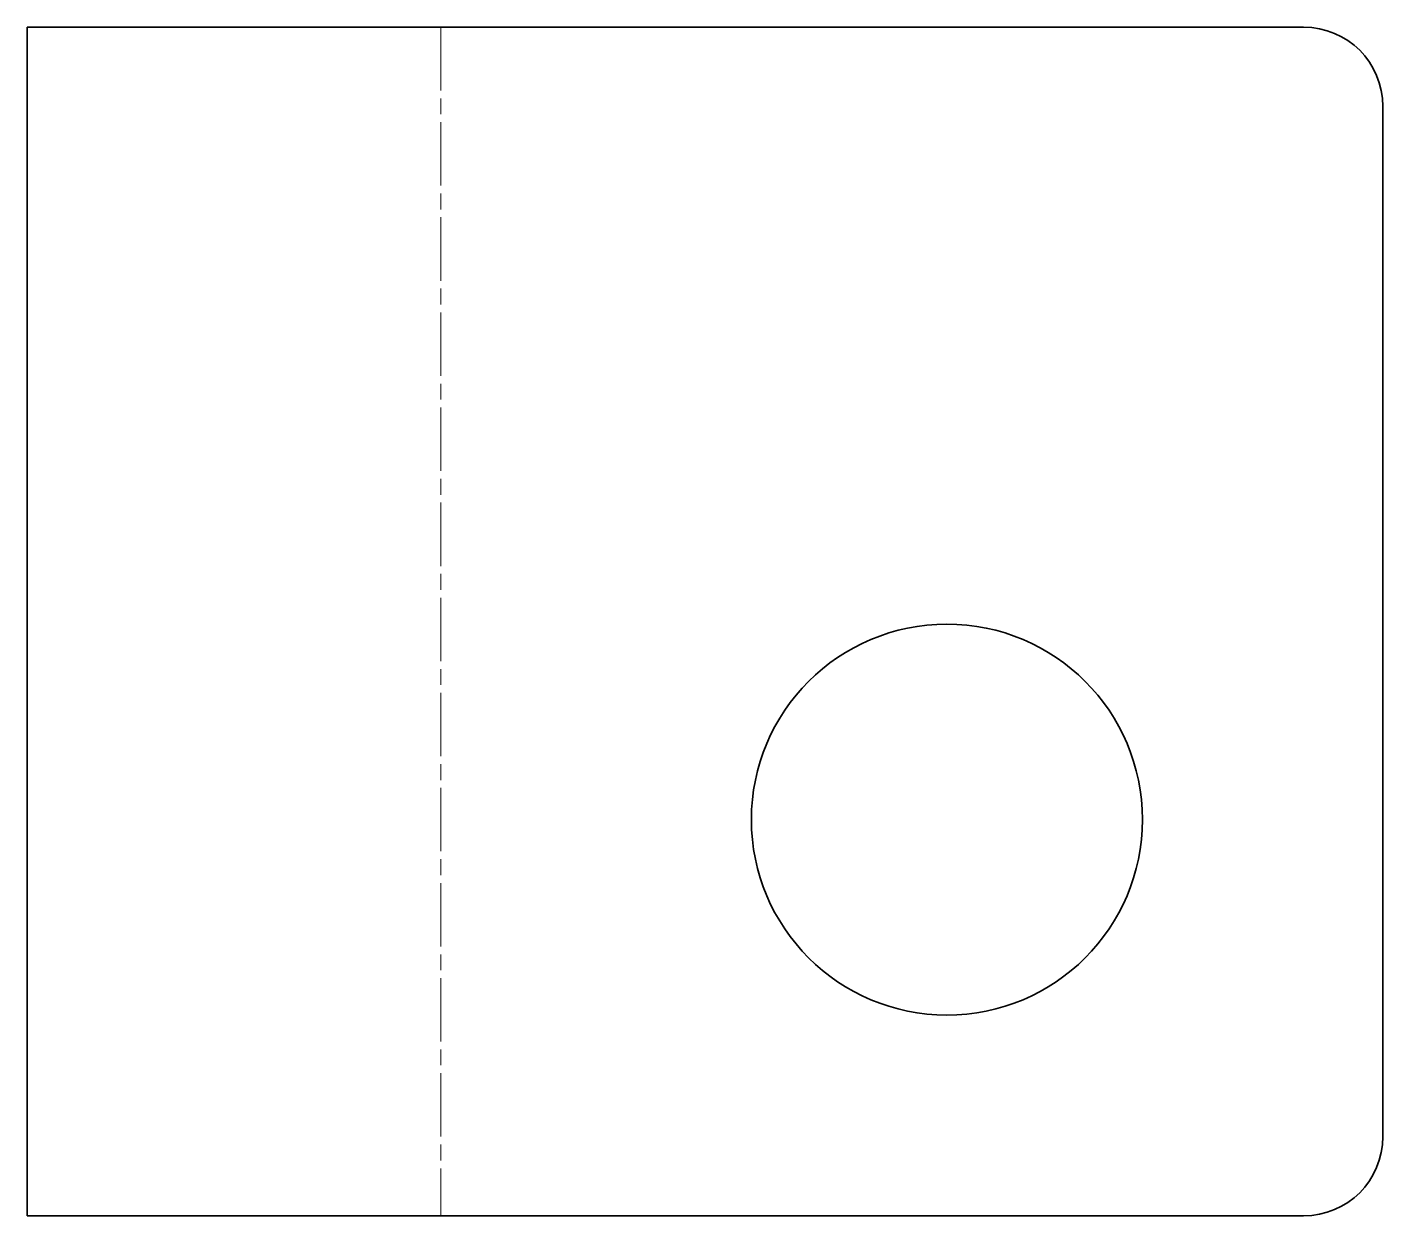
# Model space of a CAD drawing. Header units: inches. Extents: x 0 to 51.3, y 0 to 45.
import ezdxf

# ---------------------------------------------------------------- set-up
doc = ezdxf.new("R2010")
doc.units = ezdxf.units.IN
doc.header["$MEASUREMENT"] = 0
doc.linetypes.add('Chain', pattern=[13.68, 9.12, -1.14, 2.28, -1.14])
doc.layers.add('SIMUMAK Bend Centerline (ISO)', color=7, linetype='Chain', lineweight=9)
doc.layers.add('SIMUMAK Visible (ISO)', color=7, linetype='Continuous', lineweight=35)

# ---------------------------------------------------------------- blocks, each defined once
blk = doc.blocks.new('CD-IND-30-SMR-01_Sheet_7_CD-IND-30-SMR-01 (desplegada)')
at = {"layer": 'SIMUMAK Bend Centerline (ISO)', "ltscale": 0.263158}
blk.add_line((-10, 22.5), (-10, -22.5), dxfattribs=at)
at = {"layer": 'SIMUMAK Visible (ISO)'}
for p, q in [((-25.655, -22.5), (-25.655, 22.5)), ((22.655, 22.5), (-25.655, 22.5)), ((25.655, 19.5), (25.655, -19.5)), ((22.655, -22.5), (-25.655, -22.5))]:
    blk.add_line(p, q, dxfattribs=at)
blk.add_circle((9.155, -7.5), 7.4, dxfattribs=at)
at = {"layer": 'SIMUMAK Visible (ISO)', "extrusion": (0, 0, -1)}
for centre, start, end in [((-22.655, 19.5), 90, 180), ((-22.655, -19.5), 180, 270)]:
    blk.add_arc(centre, 3, start, end, dxfattribs=at)

msp = doc.modelspace()

# ---------------------------------------------------------------- block references
msp.add_blockref('CD-IND-30-SMR-01_Sheet_7_CD-IND-30-SMR-01 (desplegada)', (25.655, 22.5))

doc.saveas('drawing.dxf')
